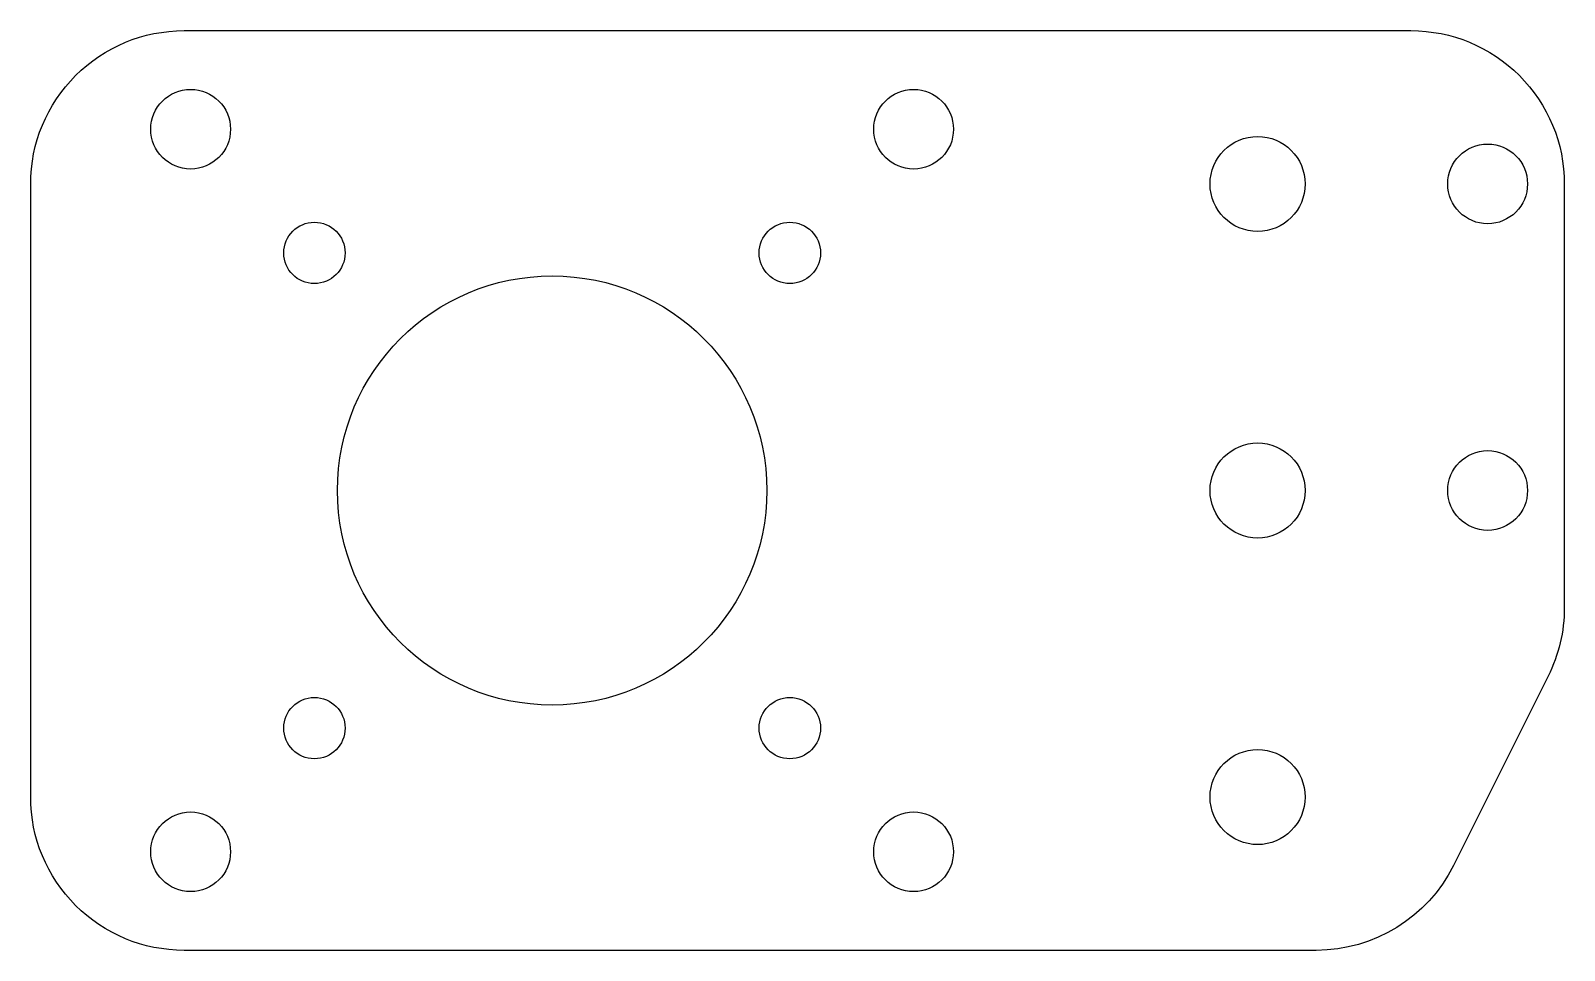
# Model space of a CAD drawing. Header units: millimetres. Extents: x -67.8 to 32.2, y -60.5 to -0.5.
import ezdxf

# ---------------------------------------------------------------- set-up
doc = ezdxf.new("R2010")
doc.units = ezdxf.units.MM
doc.layers.get('0').update_dxf_attribs({"linetype": 'CONTINUOUS'})

msp = doc.modelspace()

# ---------------------------------------------------------------- linework, layer by layer
msp.add_lwpolyline([(16.049, -60.511), (-57.771, -60.511, -0.414214), (-67.771, -50.511), (-67.771, -10.511, -0.414214), (-57.771, -0.511), (22.229, -0.511, -0.414214), (32.229, -10.511), (32.229, -38.15, -0.116434), (31.174, -42.622), (24.993, -54.983, -0.284079)], format="xyb", close=True)
for centre, radius in [((-57.341, -6.941), 2.6), ((-10.201, -6.941), 2.6), ((12.229, -10.511), 3.1), ((27.229, -10.511), 2.6), ((-49.271, -15.011), 2), ((-18.271, -15.011), 2), ((-33.771, -30.511), 14), ((12.229, -30.511), 3.1), ((27.229, -30.511), 2.6), ((-49.271, -46.011), 2), ((-18.271, -46.011), 2), ((12.229, -50.511), 3.1), ((-57.341, -54.081), 2.6), ((-10.201, -54.081), 2.6)]:
    msp.add_circle(centre, radius)

doc.saveas('drawing.dxf')
